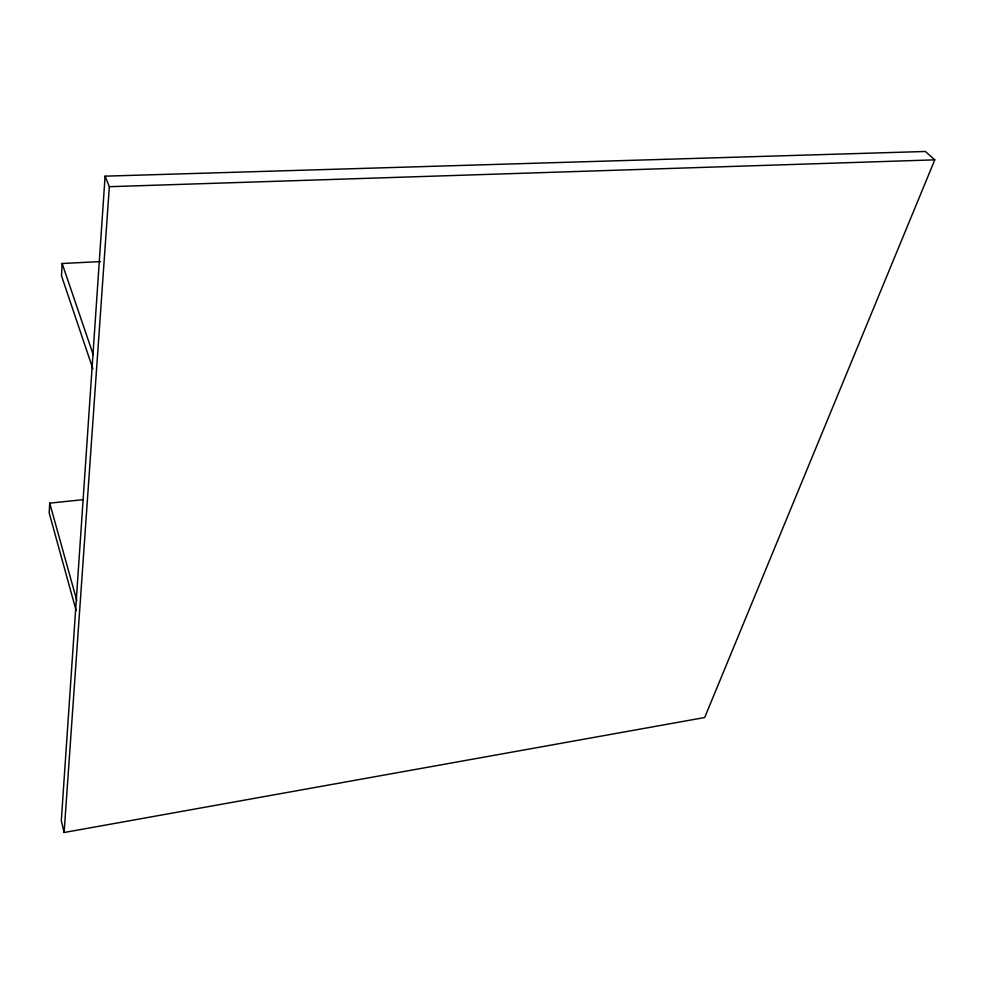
<?xml version="1.0" encoding="UTF-8"?>
<svg xmlns="http://www.w3.org/2000/svg" width="984" height="984" viewBox="0 0 984 984"><rect width="100%" height="100%" fill="white"/><g stroke="black" fill="none" stroke-linecap="round" stroke-linejoin="round"><path stroke-width="1.48" d="M83.357 499.638L49.717 503.144L49.2 513.008L76.137 610.597M100.503 261.596L62.14 263.503L61.5 275.791L92.84 368.742M105.091 176.161L61.303 820.607L64.108 832.513L704.679 717.533L934.8 159.851L925.378 151.487L105.091 176.161L109.335 186.702L64.108 832.513M109.335 186.702L934.8 159.851M62.14 263.503L93.222 354.683M49.717 503.144L76.826 600.634"/></g></svg>
